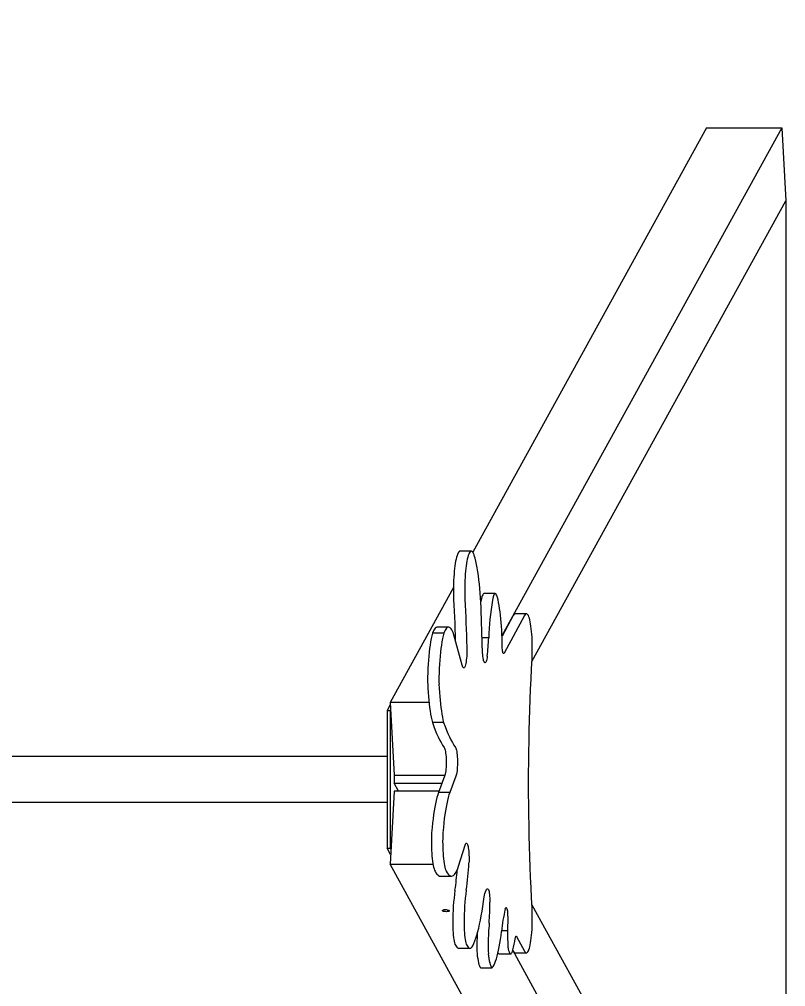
# Model space of a CAD drawing. Header units: millimetres. Extents: x -5636 to 4820, y -5607 to 4029.
# Drawn here: x 3817 to 4820, y -188 to 1077 of the extents above; entities that cross this region are included whole.
import ezdxf

# ---------------------------------------------------------------- set-up
doc = ezdxf.new("R2010")
doc.units = ezdxf.units.MM
for name, color, linetype in [('DIKOM_ОБЪЕКТ', 7, 'Continuous'), ('DIKOM_РАЗМЕР_ЗОНА', 7, 'Continuous'), ('DIKOM_РАЗМЕР_ОБЪЕКТА', 7, 'Continuous')]:
    doc.layers.add(name, color=color, linetype=linetype)
doc.styles.add('style1', font='arial.ttf', dxfattribs={"width": 0.8})
doc.dimstyles.new('1-50', dxfattribs={"dimtxt": 300, "dimasz": 200, "dimexe": 100, "dimexo": 0, "dimgap": 100, "dimtad": 1, "dimdec": 0, "dimtxsty": 'style1', "dimcen": 0, "dimclrd": 7, "dimclre": 7, "dimadec": 1, "dimazin": 2, "dimtfac": 1, "dimtdec": 0, "dimtmove": 1, "dimatfit": 3, "dimfxl": 0, "dimlwd": 25, "dimlwe": 18, "dimarcsym": 0})

# ---------------------------------------------------------------- blocks, each defined once
blk = doc.blocks.new('*D15')
at = {"layer": 'Defpoints', "color": 0, "transparency": 16777216}
for p in [(-2269.3, 1034), (4820.3, 840), (4820.3, -4465.6)]:
    blk.add_point(p, dxfattribs=at)
at = {"layer": 'DIKOM_РАЗМЕР_ОБЪЕКТА', "color": 7, "lineweight": 18, "transparency": 16777216}
for p, q in [((-2269.3, 1034), (-2269.3, -4565.6)), ((4820.3, 840), (4820.3, -4565.6))]:
    blk.add_line(p, q, dxfattribs=at)
at = {"layer": 'DIKOM_РАЗМЕР_ОБЪЕКТА', "color": 7, "lineweight": 25, "transparency": 16777216}
blk.add_line((-2069.3, -4465.6), (4620.3, -4465.6), dxfattribs=at)
at = {"layer": 'DIKOM_РАЗМЕР_ОБЪЕКТА', "color": 7, "transparency": 16777216}
for points in [[(-2069.3, -4432.3), (-2069.3, -4498.9), (-2269.3, -4465.6)], [(4620.3, -4432.3), (4620.3, -4498.9), (4820.3, -4465.6)]]:
    blk.add_solid(points, dxfattribs=at)
at = {"layer": 'DIKOM_РАЗМЕР_ОБЪЕКТА', "color": 0, "transparency": 16777216, "insert": (1882.3, -4212.4), "char_height": 300, "attachment_point": 5, "style": 'style1'}
blk.add_mtext('7100', dxfattribs=at)
blk = doc.blocks.new('*D13')
at = {"layer": 'Defpoints', "color": 0, "transparency": 16777216}
for p in [(-4159.3, 1546.6), (4820.3, -1862.8), (4820.3, -5506.7)]:
    blk.add_point(p, dxfattribs=at)
at = {"layer": 'DIKOM_РАЗМЕР_ЗОНА', "color": 7, "lineweight": 18, "transparency": 16777216}
for p, q in [((-4159.3, 1546.6), (-4159.3, -5606.7)), ((4820.3, -1862.8), (4820.3, -5606.7))]:
    blk.add_line(p, q, dxfattribs=at)
at = {"layer": 'DIKOM_РАЗМЕР_ЗОНА', "color": 7, "lineweight": 25, "transparency": 16777216}
blk.add_line((-3959.3, -5506.7), (4620.3, -5506.7), dxfattribs=at)
at = {"layer": 'DIKOM_РАЗМЕР_ЗОНА', "color": 7, "transparency": 16777216}
for points in [[(-3959.3, -5473.4), (-3959.3, -5540), (-4159.3, -5506.7)], [(4620.3, -5473.4), (4620.3, -5540), (4820.3, -5506.7)]]:
    blk.add_solid(points, dxfattribs=at)
at = {"layer": 'DIKOM_РАЗМЕР_ЗОНА', "color": 0, "transparency": 16777216, "insert": (1761.1, -5253.5), "char_height": 300, "attachment_point": 5, "style": 'style1'}
blk.add_mtext('9000', dxfattribs=at)

msp = doc.modelspace()

# ---------------------------------------------------------------- linework, layer by layer
at = {"layer": 'DIKOM_ОБЪЕКТ', "color": 7, "linetype": 'Continuous', "lineweight": 15}
for p, q in [((4716.6, 935.4), (4410.7, 380.3)), ((4815.1, 935.4), (4448.9, 270.9)), ((4716.6, 935.4), (4815.1, 935.4)), ((4815.1, 935.4), (4820.3, 840)), ((4488.1, 237), (4820.3, 840)), ((4408.8, 381.5), (4394, 381.5)), ((4385.3, 334.2), (4302.4, 183.7)), ((4421.6, 317.3), (4421.3, 315.5)), ((4440, 326), (4425.2, 326)), ((4463.7, 297.5), (4449, 270.3)), ((4478.4, 297.5), (4451.6, 247.9)), ((4480.8, 299.6), (4466.1, 299.6)), ((4378.9, 282.1), (4364.2, 282.1)), ((4372.6, 274.4), (4357.8, 274.4)), ((4396.7, 232.4), (4385, 275.1)), ((4431.5, 268), (4422.7, 268)), ((4302.6, 180.7), (4298.4, 173.1)), ((4353.3, 183.7), (4302.4, 183.7)), ((4302.4, 183.7), (4307.6, 88.3)), ((4298.4, 173.1), (4298.4, -6.9)), ((4298.4, 173.1), (4302.4, 173.1)), ((4302.9, 174.2), (4302.4, 173.1)), ((4302.4, 173.1), (4302.4, -6.9)), ((4372.4, 157.3), (4357.7, 157.3)), ((4298.4, 113.1), (801, 113.1)), ((4307.6, 88.3), (4374.2, 88.3)), ((4313.4, 67.4), (4307.6, 77.9)), ((4307.6, 77.9), (4370.3, 77.9)), ((4373.8, 87.1), (4365.7, 65.8)), ((4388.6, 87.1), (4380.5, 65.8)), ((4307.6, 67.4), (4302.4, -28)), ((4366.3, 67.4), (4307.6, 67.4)), ((4380.5, 65.8), (4365.7, 65.8)), ((801, 53.1), (4298.4, 53.1)), ((2773.5, 53.1), (4298.4, 53.1)), ((4303.1, -15.4), (4298.4, -6.9)), ((4298.4, -6.9), (4302.4, -6.9)), ((4302.4, -6.9), (4303.5, -8.9)), ((4392.1, -30.7), (4400.6, -3.1)), ((4302.4, -28), (4358.6, -28)), ((4716.6, -779.8), (4302.4, -28)), ((4367.9, -43.6), (4382.7, -43.6)), ((4488.1, -81.3), (4820.3, -684.5)), ((4456.4, -97.2), (4456.3, -115)), ((4456.3, -115), (4448.5, -115)), ((4468, -122.6), (4478.4, -141.8)), ((4392.2, -138), (4407, -138)), ((4445.4, -145.5), (4460.2, -145.5)), ((4815.1, -779.8), (4462.9, -140.6)), ((4463, -140.5), (4463.7, -141.8)), ((4466.1, -143.9), (4480.8, -143.9)), ((4421, -163.5), (4435.8, -163.5))]:
    msp.add_line(p, q, dxfattribs=at)
at = {"layer": 'DIKOM_ОБЪЕКТ', "color": 7, "linetype": 'Continuous', "lineweight": 15, "flags": 128}
for points in [[(4394, 381.5), (4393.4, 381.4), (4392.7, 380.9), (4392, 380.1), (4391.3, 379), (4390.6, 377.5), (4390, 375.7), (4389.3, 373.6), (4388.7, 371.1), (4388.2, 368.4), (4387.6, 365.5), (4387.2, 362.3), (4386.7, 358.8), (4386.4, 355.2), (4386.1, 351.4), (4385.8, 347.5), (4385.6, 343.4), (4385.4, 339.3), (4385.4, 335.1), (4385.3, 330.9), (4385.4, 326.7), (4385.5, 322.5), (4385.6, 318.4)], [(4413.8, 372.6), (4413.1, 374.8), (4412.5, 376.8), (4411.8, 378.4), (4411.1, 379.7), (4410.4, 380.6), (4409.7, 381.2), (4408.9, 381.5), (4408.2, 381.4), (4407.5, 380.9), (4406.8, 380.1), (4406.1, 379), (4405.4, 377.5), (4404.7, 375.7), (4404.1, 373.6), (4403.5, 371.1), (4402.9, 368.4), (4402.4, 365.5), (4401.9, 362.3), (4401.5, 358.8), (4401.1, 355.2), (4400.8, 351.4), (4400.6, 347.5), (4400.4, 343.4), (4400.2, 339.3), (4400.1, 335.1), (4400.1, 330.9), (4400.1, 326.7), (4400.2, 322.5), (4400.4, 318.4)], [(4421.7, 307.8), (4421.3, 314.3), (4420.9, 320.6), (4420.5, 326.8), (4419.9, 332.8), (4419.3, 338.6), (4418.7, 344.2), (4418, 349.6), (4417.2, 354.7), (4416.4, 359.6), (4415.6, 364.2), (4414.7, 368.5), (4413.8, 372.6)], [(4385.6, 318.4), (4386, 310.7), (4386.3, 302.9), (4386.7, 295.1), (4387, 287.3), (4387.3, 279.4), (4387.5, 271.6), (4387.8, 265.2)], [(4400.4, 318.4), (4400.8, 310.7), (4401.1, 302.9), (4401.4, 295.1), (4401.7, 287.3), (4402, 279.4), (4402.3, 271.6), (4402.6, 263.7), (4402.8, 255.8)], [(4425.2, 326), (4424.8, 325.9), (4424.2, 325.4), (4423.6, 324.5), (4423, 323.2), (4422.5, 321.6), (4422, 319.6), (4421.6, 317.3)], [(4442.9, 320.9), (4442.4, 322.7), (4441.9, 324.1), (4441.3, 325.1), (4440.7, 325.8), (4440.1, 326), (4439.5, 325.9), (4438.9, 325.4), (4438.4, 324.5), (4437.8, 323.2), (4437.3, 321.6), (4436.8, 319.6), (4436.3, 317.3)], [(4449.3, 256.8), (4449.2, 262.3), (4449.1, 267.6), (4448.8, 273), (4448.6, 278.2), (4448.2, 283.3), (4447.9, 288.3), (4447.4, 293.1), (4446.9, 297.8), (4446.4, 302.2), (4445.8, 306.5), (4445.1, 310.5), (4444.4, 314.2), (4443.7, 317.7), (4442.9, 320.9)], [(4423.3, 251.3), (4423, 258.4), (4422.8, 265.4), (4422.6, 272.4), (4422.4, 279.5), (4422.2, 286.5), (4422, 293.6), (4421.8, 300.7), (4421.7, 307.8)], [(4488.3, 240.8), (4488.5, 244.8), (4488.6, 248.8), (4488.6, 252.9), (4488.6, 257), (4488.6, 261.1), (4488.4, 265.1), (4488.2, 269.1), (4488, 272.9), (4487.7, 276.6), (4487.3, 280.1), (4486.8, 283.4), (4486.4, 286.4), (4485.8, 289.2), (4485.3, 291.7), (4484.7, 293.8), (4484, 295.7), (4483.4, 297.2), (4482.7, 298.3), (4482, 299.1), (4481.3, 299.5), (4480.6, 299.6), (4479.8, 299.3), (4479.1, 298.5), (4478.4, 297.5)], [(4364.2, 282.1), (4363.5, 282), (4362.5, 281.6), (4361.6, 280.8), (4360.6, 279.7), (4359.6, 278.3), (4358.7, 276.5), (4357.8, 274.4)], [(4385, 275.1), (4384.1, 277.1), (4383.2, 278.8), (4382.2, 280.1), (4381.2, 281.1), (4380.3, 281.8), (4379.3, 282.1), (4378.3, 282), (4377.3, 281.6), (4376.3, 280.8), (4375.4, 279.7), (4374.4, 278.3), (4373.5, 276.5), (4372.6, 274.4)], [(4357.8, 274.4), (4357, 270.9), (4356.2, 267.2), (4355.5, 263.1), (4354.8, 258.7), (4354.1, 254.1), (4353.6, 249.3), (4353.1, 244.2), (4352.6, 238.9), (4352.2, 233.5), (4351.9, 227.9), (4351.7, 222.2), (4351.5, 216.5)], [(4372.6, 274.4), (4371.7, 270.9), (4371, 267.2), (4370.2, 263.1), (4369.5, 258.7), (4368.9, 254.1), (4368.4, 249.3), (4367.8, 244.2), (4367.4, 238.9), (4367, 233.5), (4366.7, 227.9), (4366.5, 222.2), (4366.3, 216.5)], [(4402.8, 255.8), (4402.9, 252.8), (4402.9, 249.9), (4402.8, 247), (4402.7, 244.2), (4402.4, 241.5), (4402.2, 238.9), (4401.9, 236.6), (4401.5, 234.5), (4401.1, 232.7), (4400.7, 231.2), (4400.2, 230.1), (4399.7, 229.3), (4399.2, 228.9), (4398.7, 228.9), (4398.2, 229.2), (4397.7, 229.9), (4397.2, 231), (4396.7, 232.4)], [(4451.6, 247.9), (4451.2, 247.5), (4450.9, 247.5), (4450.5, 247.9), (4450.2, 248.7), (4449.9, 249.8), (4449.7, 251.2), (4449.5, 252.9), (4449.3, 254.8), (4449.3, 256.8)], [(4429.6, 244.1), (4429.3, 241.9), (4428.9, 240.1), (4428.5, 238.5), (4428.1, 237.2), (4427.7, 236.3), (4427.2, 235.7), (4426.7, 235.5), (4426.2, 235.7), (4425.8, 236.2), (4425.3, 237.1), (4424.9, 238.3), (4424.5, 239.9), (4424.2, 241.8), (4423.9, 243.9), (4423.6, 246.2), (4423.4, 248.7), (4423.3, 251.3)], [(4488.3, -85.1), (4487.6, -71.9), (4486.9, -58.6), (4486.3, -45.2), (4485.8, -31.8), (4485.3, -18.2), (4484.9, -4.6), (4484.6, 9), (4484.3, 22.7), (4484.1, 36.5), (4483.9, 50.3), (4483.8, 64), (4483.8, 77.8), (4483.8, 91.6), (4483.9, 105.4), (4484.1, 119.2), (4484.3, 133), (4484.6, 146.7), (4484.9, 160.3), (4485.3, 173.9), (4485.8, 187.5), (4486.3, 200.9), (4486.9, 214.3), (4487.6, 227.6), (4488.3, 240.8)], [(4351.6, 207.6), (4351.9, 202.2), (4352.2, 196.8), (4352.6, 191.6), (4353.1, 186.6), (4353.6, 181.7), (4354.1, 177), (4354.7, 172.6), (4355.4, 168.4), (4356.1, 164.4), (4356.9, 160.7), (4357.7, 157.3)], [(4366.4, 207.6), (4366.6, 202.2), (4367, 196.8), (4367.4, 191.6), (4367.8, 186.6), (4368.3, 181.7), (4368.9, 177), (4369.5, 172.6), (4370.2, 168.4), (4370.9, 164.4), (4371.6, 160.7), (4372.4, 157.3)], [(4357.7, 157.3), (4359.5, 152.2), (4361.4, 147.3), (4363.3, 142.8), (4365.3, 138.5), (4367.2, 134.6), (4369.2, 131), (4371.2, 127.7), (4373.2, 124.7)], [(4372.4, 157.3), (4374.3, 152.2), (4376.2, 147.3), (4378.1, 142.8), (4380, 138.5), (4382, 134.6), (4384, 131), (4386, 127.7), (4388, 124.7)], [(4373.2, 124.7), (4373.6, 123.9), (4374.1, 122.7), (4374.5, 121.2), (4374.8, 119.4), (4375.1, 117.3), (4375.4, 115), (4375.6, 112.5), (4375.7, 109.9), (4375.8, 107.1), (4375.8, 104.4), (4375.8, 101.7), (4375.7, 99), (4375.5, 96.5), (4375.2, 94.1), (4375, 91.9), (4374.6, 90), (4374.2, 88.4), (4373.8, 87.1)], [(4388, 124.7), (4388.4, 123.9), (4388.8, 122.7), (4389.2, 121.2), (4389.6, 119.4), (4389.9, 117.3), (4390.2, 115), (4390.4, 112.5), (4390.5, 109.9), (4390.6, 107.1), (4390.6, 104.4), (4390.6, 101.7), (4390.4, 99), (4390.3, 96.5), (4390, 94.1), (4389.7, 91.9), (4389.4, 90), (4389, 88.4), (4388.6, 87.1)], [(4307.6, 88.3), (4307.9, 83.1), (4307.6, 77.9)], [(4365.7, 65.8), (4364.7, 62.6), (4363.7, 59.1), (4362.7, 55.3), (4361.8, 51.1), (4360.9, 46.6), (4360.1, 41.8), (4359.3, 36.8), (4358.6, 31.5), (4358, 26), (4357.4, 20.2)], [(4380.5, 65.8), (4379.4, 62.6), (4378.4, 59.1), (4377.5, 55.3), (4376.6, 51.1), (4375.7, 46.6), (4374.9, 41.8), (4374.1, 36.8), (4373.4, 31.5), (4372.7, 26), (4372.1, 20.2)], [(4357.4, 20.2), (4357.1, 16.7), (4356.8, 13.1), (4356.6, 9.3), (4356.5, 5.5), (4356.5, 1.6), (4356.5, -2.3), (4356.6, -6.2), (4356.7, -10), (4356.9, -13.7), (4357.2, -17.3), (4357.5, -20.7), (4357.9, -23.9), (4358.4, -26.9), (4358.9, -29.6), (4359.4, -32), (4360, -34.1), (4360.6, -35.9), (4361.2, -37.3)], [(4372.1, 20.2), (4371.8, 16.7), (4371.6, 13.1), (4371.4, 9.3), (4371.3, 5.5), (4371.2, 1.6), (4371.3, -2.3), (4371.3, -6.2), (4371.5, -10), (4371.7, -13.7), (4372, -17.3), (4372.3, -20.7), (4372.7, -23.9), (4373.2, -26.9), (4373.6, -29.6), (4374.2, -32), (4374.7, -34.1), (4375.4, -35.9), (4376, -37.3)], [(4400.6, -3.1), (4401, -2), (4401.5, -1.1), (4401.9, -0.7), (4402.4, -0.5), (4402.8, -0.7), (4403.3, -1.3), (4403.7, -2.2), (4404.1, -3.4), (4404.5, -4.9), (4404.8, -6.7), (4405.1, -8.8), (4405.4, -11), (4405.6, -13.4), (4405.7, -16), (4405.8, -18.6), (4405.8, -21.2), (4405.8, -23.9), (4405.6, -26.4)], [(4361.2, -37.3), (4362.3, -39.3), (4363.5, -40.9), (4364.7, -42.1), (4365.8, -43), (4367, -43.5), (4367.9, -43.6)], [(4376, -37.3), (4377.1, -39.3), (4378.3, -40.9), (4379.4, -42.1), (4380.6, -43), (4381.8, -43.5), (4383, -43.6), (4384.2, -43.3), (4385.4, -42.6), (4386.5, -41.6), (4387.7, -40.1), (4388.8, -38.3), (4390, -36.2), (4391.1, -33.6), (4392.1, -30.7)], [(4424.7, -76.7), (4425.1, -73.7), (4425.5, -70.9), (4426, -68.4), (4426.6, -66.2), (4427.1, -64.3), (4427.7, -62.8), (4428.4, -61.5), (4429, -60.7), (4429.7, -60.1)], [(4429.7, -60.1), (4430.1, -60.1), (4430.6, -60.5), (4431.1, -61.2), (4431.5, -62.4), (4431.9, -63.8), (4432.2, -65.6), (4432.5, -67.7), (4432.7, -70), (4432.9, -72.5), (4433, -75.1), (4433.1, -77.8)], [(4376.1, -90.2), (4374.8, -90.1), (4373.6, -90), (4372.5, -89.7), (4371.6, -89.4), (4371.1, -89), (4370.8, -88.6), (4371, -88.3), (4371.5, -88), (4372.3, -87.7), (4373.4, -87.5), (4374.6, -87.5), (4375.9, -87.5), (4377.1, -87.7), (4378.2, -88), (4379.1, -88.3), (4379.6, -88.6), (4379.8, -89), (4379.7, -89.4), (4379.2, -89.7), (4378.4, -90), (4377.3, -90.1), (4376.1, -90.2)], [(4410.8, -134.8), (4412.1, -131.8), (4413.5, -128.4), (4414.8, -124.7), (4416, -120.7), (4417.3, -116.2), (4418.5, -111.5), (4419.6, -106.4), (4420.7, -101.1), (4421.8, -95.4), (4422.8, -89.4), (4423.7, -83.2), (4424.7, -76.7)], [(4453.2, -86.7), (4453.5, -85.7), (4453.8, -85), (4454.2, -84.8), (4454.6, -84.9), (4455, -85.4), (4455.3, -86.3), (4455.6, -87.6), (4455.9, -89.1), (4456.1, -90.9), (4456.3, -92.9), (4456.3, -95), (4456.4, -97.2)], [(4478.4, -141.8), (4479.1, -142.9), (4479.8, -143.6), (4480.6, -143.9), (4481.3, -143.9), (4482, -143.4), (4482.7, -142.7), (4483.4, -141.5), (4484, -140), (4484.7, -138.1), (4485.3, -136), (4485.8, -133.5), (4486.4, -130.7), (4486.8, -127.7), (4487.3, -124.4), (4487.7, -120.9), (4488, -117.2), (4488.2, -113.4), (4488.4, -109.5), (4488.6, -105.4), (4488.6, -101.3), (4488.6, -97.2), (4488.6, -93.1), (4488.5, -89.1), (4488.3, -85.1)], [(4384.4, -104.1), (4384.4, -107.6), (4384.5, -111.1), (4384.6, -114.5), (4384.8, -117.7), (4385.1, -120.9), (4385.5, -123.8), (4385.9, -126.4), (4386.3, -128.8), (4386.8, -130.8), (4387.3, -132.5), (4387.9, -133.9)], [(4399.2, -104.1), (4399.2, -107.6), (4399.3, -111.1), (4399.4, -114.5), (4399.6, -117.7), (4399.9, -120.9), (4400.2, -123.8), (4400.6, -126.4), (4401.1, -128.8), (4401.6, -130.8), (4402.1, -132.5), (4402.7, -133.9)], [(4432.1, -105.3), (4431.9, -108.4), (4431.6, -111.6), (4431.4, -114.9), (4431.3, -118.1), (4431.1, -121.4), (4430.9, -124.7), (4430.8, -128.1), (4430.7, -131.4)], [(4416.4, -119.3), (4416.3, -121.4), (4416.2, -124.7), (4416, -128.1), (4415.9, -131.4)], [(4436.2, -163.3), (4437.4, -161.7), (4438.5, -159.8), (4439.5, -157.4), (4440.6, -154.7), (4441.6, -151.7), (4442.6, -148.3), (4443.6, -144.6), (4444.5, -140.5), (4445.4, -136.2), (4446.2, -131.5), (4447, -126.6), (4447.7, -121.5), (4448.4, -116)], [(4466.2, -125.2), (4466.4, -124.2), (4466.6, -123.4), (4466.8, -122.8), (4467.1, -122.4), (4467.3, -122.1), (4467.5, -122.1), (4467.8, -122.2), (4468, -122.6)], [(4387.9, -133.9), (4388.8, -135.4), (4389.7, -136.6), (4390.6, -137.4), (4391.5, -137.9), (4392.2, -138)], [(4402.7, -133.9), (4403.6, -135.4), (4404.4, -136.6), (4405.4, -137.4), (4406.3, -137.9), (4407.2, -138), (4408.1, -137.7), (4409, -137.1), (4409.9, -136.1), (4410.8, -134.8)], [(4457.1, -139), (4457.6, -141), (4458.1, -142.7), (4458.6, -144), (4459.2, -144.9), (4459.8, -145.4), (4460.3, -145.5), (4460.9, -145.2), (4461.5, -144.5), (4462, -143.5), (4462.5, -142), (4463, -140.2)], [(4416.3, -145.1), (4416.6, -148.5), (4417.1, -151.6), (4417.6, -154.5), (4418.1, -157), (4418.7, -159.2), (4419.3, -161), (4420, -162.4), (4420.6, -163.3)], [(4431, -145.1), (4431.4, -148.5), (4431.8, -151.6), (4432.3, -154.5), (4432.9, -157), (4433.5, -159.2), (4434.1, -161), (4434.7, -162.4), (4435.4, -163.3)]]:
    msp.add_lwpolyline(points, dxfattribs=at)
at = {"layer": 'DIKOM_ОБЪЕКТ', "color": 7, "linetype": 'Continuous', "lineweight": 15}
for centre, radius, start, end in [((4826.6, 254.3), 395.3, 170.8246, 178.0114), ((4466.6, 296.6), 3.1, 100.8688, 163.0404), ((4089, 284.1), 342.9, 353.2958, 357.3041), ((4481.9, 213.3), 130.4, 178.5991, 182.4973), ((4496.6, 213.3), 130.3, 178.5994, 182.4987), ((4064.2, -12.6), 326.9, 351.3342, 355.9971), ((4050.2, -9.2), 355.8, 351.4805, 357.216), ((4692.4, -104.5), 308, 172.0376, 179.9182), ((4707.2, -104.5), 308, 172.0377, 179.9182), ((4090.3, -79.2), 342.7, 355.642, 0.2462), ((4634.7, -131.1), 186.9, 166.2508, 175.376), ((4772.5, -119.2), 316.3, 179.236, 182.6906), ((4318.7, -101.7), 149.4, 345.0494, 350.9466), ((4523.2, -135.4), 107.3, 177.887, 185.1793), ((4538, -135.4), 107.4, 177.8893, 185.1775), ((4490.5, -132.8), 34, 182.0945, 190.5762), ((4446.3, -143), 2.67, 197.3272, 250.6042), ((4466.6, -140.9), 3.1, 196.951, 259.1279), ((4421.1, -163), 0.537, 217.7247, 265.8044), ((4435.8, -163), 0.486, 216.3894, 330.8007)]:
    msp.add_arc(centre, radius, start, end, dxfattribs=at)

# ---------------------------------------------------------------- dimensions: what is measured, and where the dimension line sits
at = {"layer": 'DIKOM_РАЗМЕР_ЗОНА'}
dim = msp.add_linear_dim(base=(4820.3, -5506.7), p1=(-4159.3, 1546.6), p2=(4820.3, -1862.8), text='9000', dimstyle='1-50', dxfattribs=at)
dim.commit()
dim.dimension.update_dxf_attribs({"geometry": '*D13', "text_midpoint": (1761.1, -5506.7), "dimtype": 160})
at = {"layer": 'DIKOM_РАЗМЕР_ОБЪЕКТА'}
dim = msp.add_linear_dim(base=(4820.3, -4465.6), p1=(-2269.3, 1034), p2=(4820.3, 840), text='7100', dimstyle='1-50', override={"dimscale": 1, "dimtix": 0, "dimtofl": 1, "dimtmove": 1, "dimatfit": 3}, dxfattribs=at)
dim.commit()
dim.dimension.update_dxf_attribs({"geometry": '*D15', "text_midpoint": (1882.3, -4465.6), "dimtype": 160})

doc.saveas('drawing.dxf')
